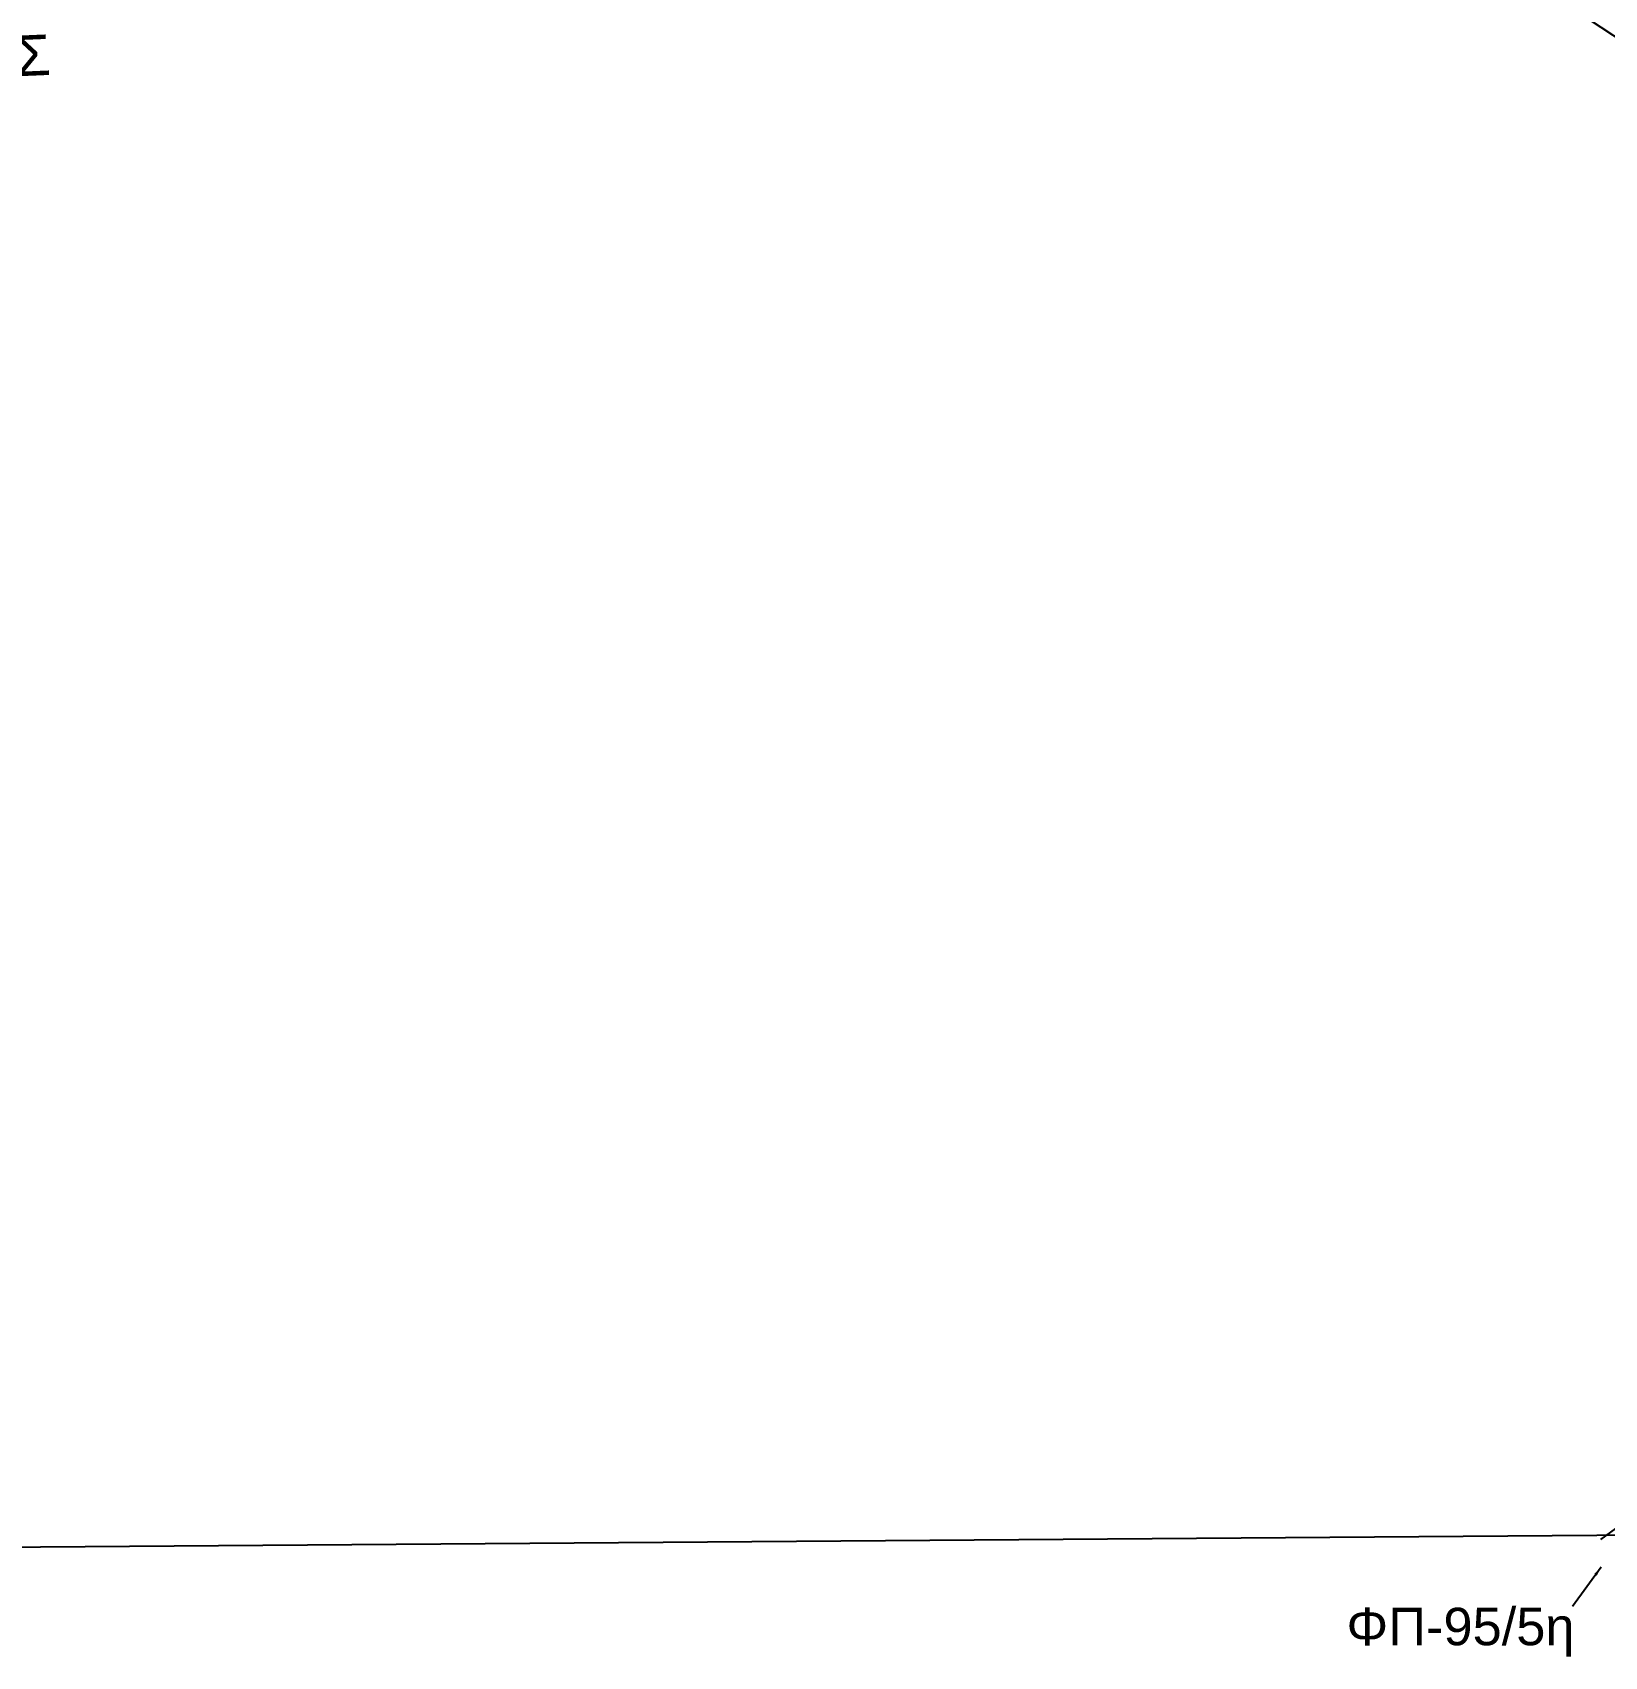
# Model space of a CAD drawing. Header units: millimetres. Extents: x 771 to 3391, y 686 to 1835.
# Drawn here: x 1205.6 to 1373.3, y 739 to 912.2 of the extents above; entities that cross this region are included whole.
import ezdxf

# ---------------------------------------------------------------- set-up
doc = ezdxf.new("R2010")
doc.units = ezdxf.units.MM
doc.layers.add('Επιγραφές - Σχήματα', color=7, linetype='Continuous')
doc.layers.add('Υπόβαθρο ΔΕΗ', color=7, linetype='Continuous')
doc.styles.add('arial', font='ARIAL.TTF')
doc.styles.get("Standard").update_dxf_attribs({"font": 'ARIAL.TTF'})
doc.dimstyles.new('ISO-25', dxfattribs={"dimtxt": 2.5, "dimasz": 2.5, "dimexe": 1.25, "dimexo": 0.625, "dimtad": 1, "dimtxsty": 'Standard', "dimcen": 2.5, "dimadec": 0, "dimazin": 0, "dimtfac": 1, "dimtmove": 0, "dimatfit": 3, "dimfxl": 1, "dimarcsym": 0})

msp = doc.modelspace()

# ---------------------------------------------------------------- linework, layer by layer
at = {"layer": 'Υπόβαθρο ΔΕΗ'}
for points in [[(887.18759, 748.25165), (2875.29445, 763.38266), (2895.53155, 1762.67838)], [(1372.93378, 751.48167), (1482.86909, 831.99661), (1482.13151, 841.00179), (1111.49521, 1084.63438), (909.00244, 748.35764)]]:
    msp.add_lwpolyline(points, dxfattribs=at)

# ---------------------------------------------------------------- texts
at = {"ltscale": 40, "insert": (1162.30601, 903.69014), "char_height": 4, "width": 107.9933069, "attachment_point": 5, "rotation": 2.4447395, "style": 'arial'}
msp.add_mtext('{\\H1.083x;YΠOYPΓEIO EΘNIKHΣ AMYNHΣ\\P(ΠENTAΓONON)}', dxfattribs=at)
at = {"layer": 'Επιγραφές - Σχήματα', "ltscale": 0.2, "insert": (1345.77597, 744.18626), "char_height": 4, "width": 19.6718533, "attachment_point": 1}
msp.add_mtext('ΦΠ-95/5η', dxfattribs=at)

# ---------------------------------------------------------------- leaders
at = {"layer": 'Επιγραφές - Σχήματα', "ltscale": 40}
msp.add_leader([(1372.94863, 748.51924), (1369.90265, 744.33024)], dimstyle='ISO-25', override={"dimasz": 1, "dimtad": 0}, dxfattribs=at)

doc.saveas('drawing.dxf')
